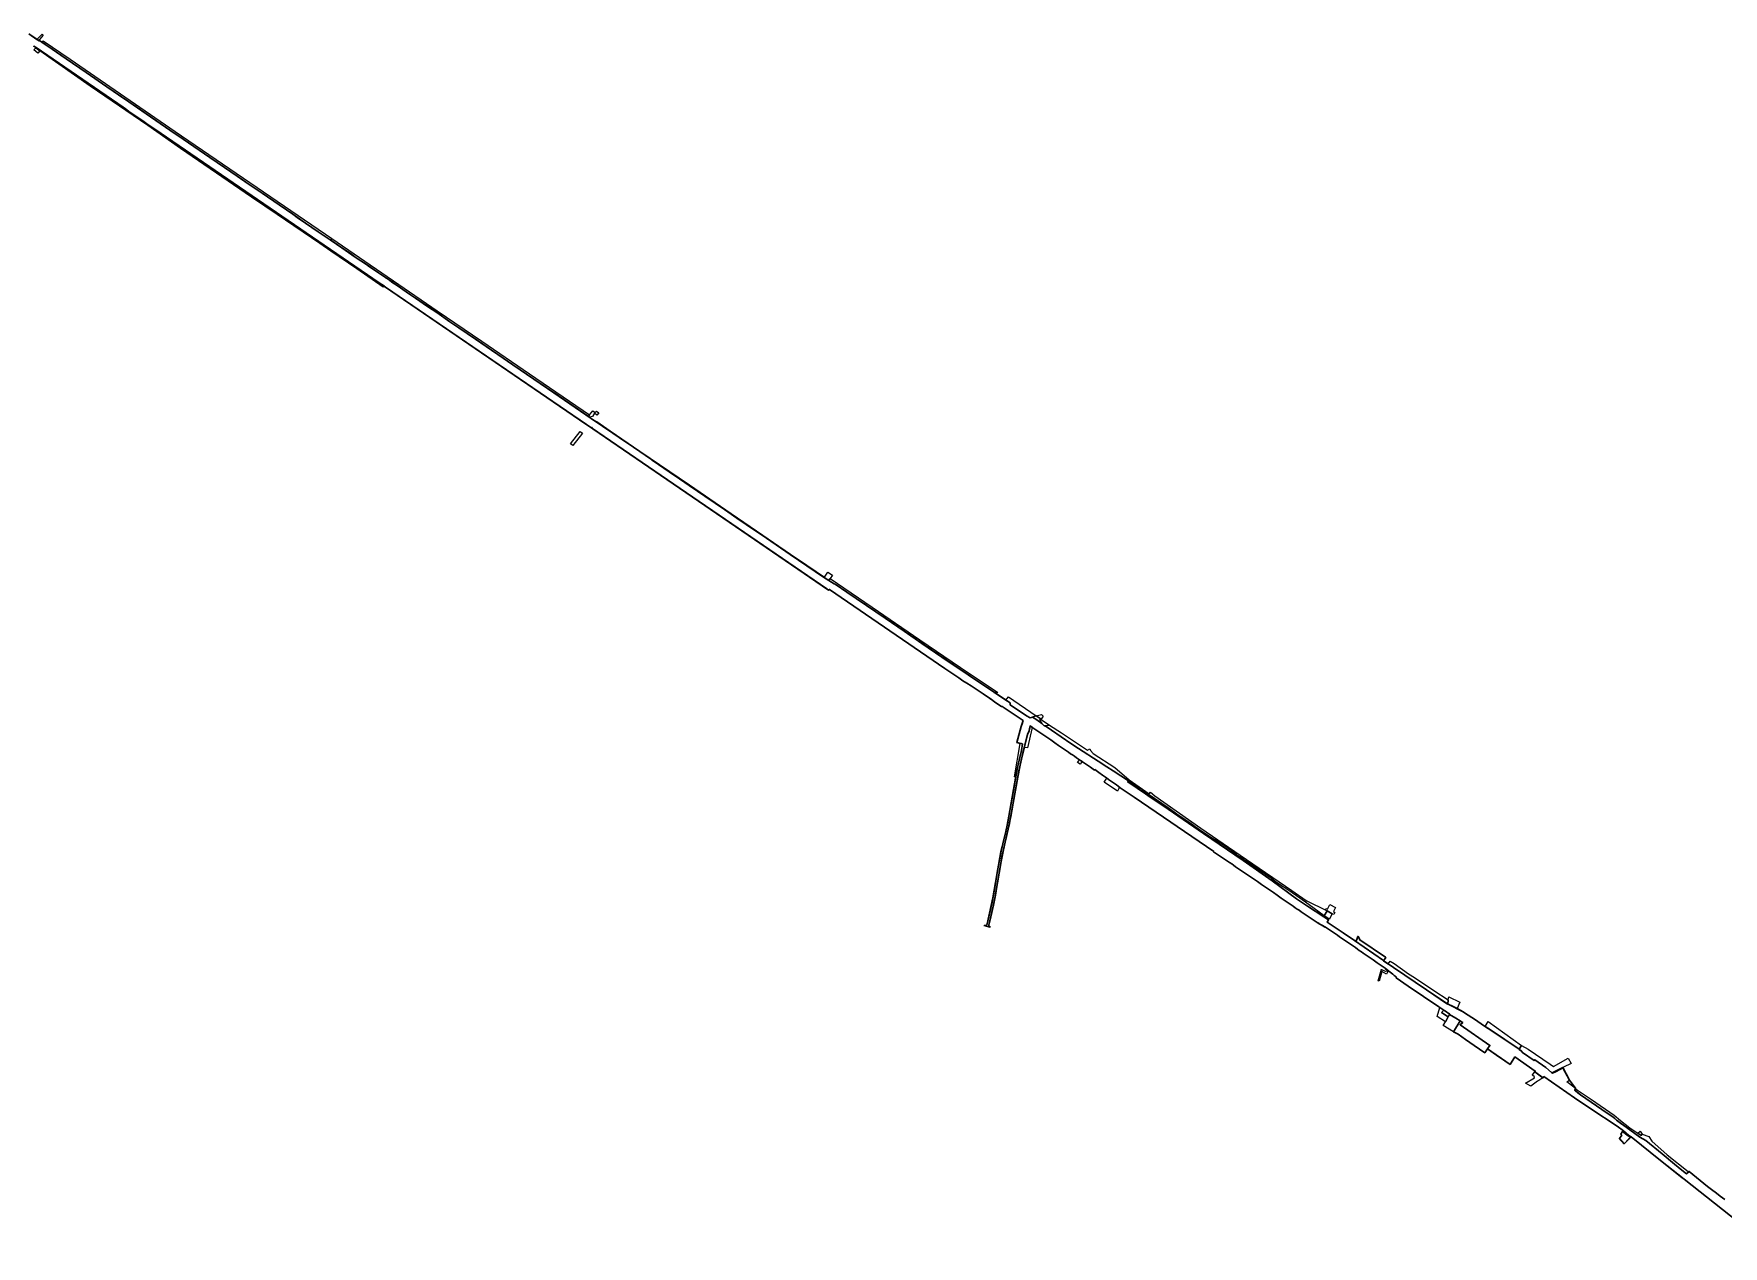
# Model space of a CAD drawing. Header units: inches. Extents: x 969231 to 1000466, y 1001756 to 1023450.
# Drawn here: x 976354 to 979859, y 1014833 to 1017349 of the extents above; entities that cross this region are included whole.
import ezdxf

# ---------------------------------------------------------------- set-up
doc = ezdxf.new("R2010")
doc.units = ezdxf.units.IN
doc.header["$MEASUREMENT"] = 0
doc.linetypes.add('DASHED', pattern=[0])
doc.layers.add('_LINEA_DE_OBRA_CIVIL', color=25, linetype='Continuous', lineweight=90)
doc.layers.add('blu-line', color=130, linetype='Continuous', lineweight=30)
doc.layers.add('UTILITIES_DELIVERED', color=11, linetype='Continuous')
doc.layers.add('UTILITIES_NO_DELIVERED', color=34, linetype='Continuous')

msp = doc.modelspace()

# ---------------------------------------------------------------- linework, layer by layer
at = {"layer": '_LINEA_DE_OBRA_CIVIL', "color": 1, "linetype": 'DASHED', "lineweight": 30}
for points in [[(979862.5, 1014930.2), (979853.1, 1014936.9), (979845.3, 1014943.2), (979835, 1014950.6), (979827.1, 1014956.7), (979796.6, 1014981.8), (979788.9, 1014988.2), (979783.1, 1014983.5), (979770.4, 1014993.5), (979753.9, 1015006.9), (979732.6, 1015024.8), (979698.7, 1015052.1), (979686.4, 1015059.1), (979665.3, 1015074.6), (979638.1, 1015094.5), (979634.6, 1015097.7), (979631, 1015101.1), (979607.8, 1015116.8), (979563, 1015147.5), (979551.2, 1015156.6), (979552.4, 1015160.7), (979552.7, 1015161.1), (979540.7, 1015177.5), (979526.3, 1015203.6), (979504.2, 1015192.6), (979502.9, 1015193.6), (979491.4, 1015203.6), (979468.4, 1015219.9), (979466.9, 1015218.4), (979442.9, 1015235.1), (979441.2, 1015237.5), (979435.7, 1015241.6), (979398.7, 1015266.8), (979371.7, 1015284.8), (979364.3, 1015289.9), (979343.3, 1015304), (979325, 1015316), (979319.9, 1015319.4), (979287.5, 1015336.3), (979287.4, 1015335.4), (979243.8, 1015364.9), (979175.3, 1015411.5), (979164.3, 1015419.2), (979164.1, 1015418.9), (979154.3, 1015425.5), (979154.6, 1015425.9), (979094.3, 1015467.4), (979071.1, 1015483.2), (979037.7, 1015505.8), (979040.3, 1015510.5), (979030.5, 1015516.4), (978996.8, 1015538.7), (978973.9, 1015554.1), (978923.3, 1015591.4), (978863.7, 1015633.6), (978781.3, 1015689.8), (978708, 1015739.9), (978665.7, 1015768.7), (978660.9, 1015772), (978624.2, 1015796.9), (978625.4, 1015798.8), (978625.5, 1015799), (978594, 1015819.6), (978580.7, 1015828), (978562.4, 1015839.6), (978521.6, 1015865.8), (978506.1, 1015876.6), (978465.8, 1015903.7), (978452.4, 1015913.1), (978450.7, 1015912.8), (978446, 1015917.6), (978435.1, 1015925.2), (978426.4, 1015931), (978421.3, 1015929.6), (978413.7, 1015933.8), (978380, 1015956.8), (978379.9, 1015960.5), (978293, 1016018.8), (978257.8, 1016042.4), (978238.3, 1016055.8), (978196.8, 1016084.2), (978159.9, 1016109.4), (978120.5, 1016136.4), (978101.5, 1016149.4), (978041.2, 1016190.6), (978017.2, 1016207.1), (978014.7, 1016207.6), (977992.8, 1016221.8), (977923.5, 1016268.8), (977874.5, 1016302.3), (977813.2, 1016344.3), (977787.2, 1016362), (977746.7, 1016389.8), (977714.1, 1016412), (977685, 1016431.9), (977661.7, 1016447.9), (977635.9, 1016465.5), (977598.5, 1016491.2), (977555.5, 1016520.6), (977511, 1016551.1), (977433.5, 1016604.1), (977348.4, 1016662.2), (977317.1, 1016683.7), (977304.2, 1016692.5), (977270.9, 1016715.3), (977236.3, 1016739), (977217.6, 1016751.8), (977190.2, 1016770.5), (977146.3, 1016800.5), (977133.6, 1016809.2), (977107.9, 1016826.9), (977092.2, 1016837.6), (977085.8, 1016842), (977084.1, 1016843.2), (977069.4, 1016853.2), (977044.5, 1016870.2), (977021.4, 1016886), (976993.3, 1016905.3), (976969.5, 1016921.6), (976944.6, 1016938.5), (976918.4, 1016956.5), (976891.5, 1016974.9), (976863.2, 1016994.5), (976827.9, 1017018.4), (976799.1, 1017038.1), (976776.1, 1017053.9), (976749.8, 1017071.9), (976719.7, 1017092.4), (976697.4, 1017107.7), (976664.3, 1017130.4), (976636.6, 1017149.3), (976596.2, 1017177.1), (976551.5, 1017208.1), (976506.2, 1017239.2), (976462.8, 1017269), (976421.6, 1017297.3), (976392.3, 1017317.4), (976366, 1017335.1), (976365.4, 1017334.5), (976344, 1017349.3)], [(976354.1, 1017322.9), (976354.7, 1017323.7), (976359.1, 1017320.7), (976539.5, 1017196.8), (976543.6, 1017194), (976547.7, 1017191.2), (976551.8, 1017188.3), (976555.9, 1017185.5), (976580.6, 1017168.4), (976588.8, 1017162.6), (976592.9, 1017159.8), (976597, 1017156.9), (976601.2, 1017154.1), (976605.3, 1017151.3), (977071.2, 1016832.5), (977500.9, 1016538.5), (978002.9, 1016194.9), (978004.9, 1016196), (978244.6, 1016032), (978248.8, 1016029.2), (978257, 1016023.5), (978265.3, 1016017.9), (978273.7, 1016012.3), (978282, 1016006.7), (978290.4, 1016001.2), (978298.8, 1015995.7), (978307.1, 1015990.3), (978315.4, 1015984.8), (978323.7, 1015979.2), (978332, 1015973.7), (978340.3, 1015968.1), (978348.5, 1015962.4), (978362, 1015953.2), (978364, 1015953.1), (978365.6, 1015952), (978406.9, 1015923.8), (978402.9, 1015911.6), (978393.7, 1015878.4), (978405.5, 1015875.3), (978403.6, 1015862), (978399.4, 1015844.8), (978396.6, 1015832.6), (978394.2, 1015820.2), (978377.2, 1015725.3), (978373.6, 1015706.5), (978369.4, 1015687.7), (978362.9, 1015659.8), (978359, 1015642), (978355.7, 1015624), (978347.1, 1015572.1), (978344.2, 1015556), (978340.9, 1015539.9), (978332.5, 1015502.1), (978332.3, 1015501.4), (978331.9, 1015500.7), (978331.4, 1015500), (978330.9, 1015499.5), (978330.2, 1015499.1), (978329.5, 1015498.7), (978328.7, 1015498.5), (978327.9, 1015498.5), (978327.1, 1015498.5), (978326.4, 1015498.7), (978326.3, 1015498.4), (978338.3, 1015495.3), (978338.4, 1015495.6), (978337.9, 1015495.8), (978337.4, 1015496.1), (978337, 1015496.4), (978336.6, 1015496.8), (978336.4, 1015497.3), (978336.2, 1015497.8), (978336, 1015498.3), (978336, 1015498.9), (978336.1, 1015499.4), (978344.9, 1015539), (978348.2, 1015555.2), (978351.2, 1015571.5), (978359.8, 1015623.4), (978363, 1015641.2), (978366.9, 1015658.9), (978373.4, 1015686.8), (978377.6, 1015705.6), (978381.2, 1015724.6), (978398.2, 1015819.5), (978400.6, 1015831.7), (978403.4, 1015843.9), (978415.9, 1015895), (978419.1, 1015902.4), (978420.3, 1015907.2), (978421.5, 1015912.8), (978427.1, 1015909), (978431.3, 1015906.3), (978435.4, 1015903.5), (978439.5, 1015900.6), (978443.6, 1015897.7), (978447.8, 1015895), (978456.1, 1015889.4), (978464.2, 1015883.6), (978472.5, 1015878), (978480.6, 1015872.2), (978488.9, 1015866.6), (978497.1, 1015860.9), (978501.3, 1015858.1), (978505.4, 1015855.2), (978509.6, 1015852.5), (978513.7, 1015849.7), (978517.8, 1015846.8), (978521.9, 1015844), (978526.1, 1015841.1), (978530.2, 1015838.3), (978534.4, 1015835.5), (978538.5, 1015832.7), (978542.6, 1015829.8), (978546.7, 1015827), (978555, 1015821.3), (978555.5, 1015822.1), (978563.7, 1015816.3), (978571.8, 1015810.6), (978580, 1015804.8), (978584.1, 1015801.9), (978588.1, 1015799), (978592.2, 1015796.1), (978596.3, 1015793.2), (978600.4, 1015790.3), (978604.4, 1015787.5), (978608.5, 1015784.6), (978612.6, 1015781.7), (978616.7, 1015778.9), (978620.8, 1015776), (978629.1, 1015770.4), (978637.3, 1015764.7), (978802.4, 1015651.9), (978802, 1015651.3), (978806.2, 1015648.6), (978810.4, 1015645.8), (978814.5, 1015643), (978818.7, 1015640.3), (978822.9, 1015637.6), (978827, 1015634.7), (978831.2, 1015631.9), (978835.3, 1015629.1), (978839.6, 1015626.5), (978843.7, 1015623.6), (978847.7, 1015620.6), (978851.9, 1015617.9), (978856, 1015615), (978860.2, 1015612.3), (978868.5, 1015606.7), (978876.7, 1015601), (978884.8, 1015595.2), (978893.1, 1015589.6), (978901.4, 1015584), (978909.7, 1015578.4), (978917.8, 1015572.6), (978926.1, 1015566.9), (978934.3, 1015561.3), (978942.5, 1015555.5), (978950.7, 1015549.8), (978954.7, 1015546.8), (978958.9, 1015544.1), (978963, 1015541.3), (978967.1, 1015538.4), (978971.2, 1015535.6), (978975.3, 1015532.7), (978979.5, 1015530.1), (978983.7, 1015527.3), (978987.8, 1015524.4), (978991.9, 1015521.6), (978996, 1015518.7), (979000.1, 1015515.9), (979004.3, 1015513.2), (979008.5, 1015510.4), (979016.8, 1015504.9), (979021.2, 1015502.4), (979025.5, 1015499.9), (979034.3, 1015494.9), (979042.6, 1015489.4), (979050.9, 1015483.8), (979059.2, 1015478.2), (979063.3, 1015475.4), (979067.4, 1015472.5), (979071.5, 1015469.7), (979075.7, 1015466.9), (979079.8, 1015464.1), (979083.9, 1015461.2), (979088, 1015458.3), (979092.1, 1015455.5), (979096.2, 1015452.6), (979100.3, 1015449.8), (979104.4, 1015447), (979108.6, 1015444.1), (979112.7, 1015441.3), (979116.8, 1015438.4), (979120.8, 1015435.5), (979125, 1015432.7), (979133.2, 1015427), (979141.4, 1015421.3), (979149.6, 1015415.5), (979157.7, 1015409.8), (979165.6, 1015403.6), (979173.6, 1015397.6), (979175.4, 1015396.3), (979176.6, 1015394.5), (979181, 1015392), (979181.1, 1015389.7), (979205.9, 1015372.9), (979269.4, 1015329.7), (979281.8, 1015321.5), (979285.4, 1015319.1), (979288.8, 1015316.9), (979291.6, 1015315.1), (979291.8, 1015314.1), (979304.5, 1015306.4), (979313.7, 1015300.7), (979316.4, 1015299), (979317.8, 1015298.1), (979318.9, 1015297.2), (979313.6, 1015292.5), (979375.2, 1015249.8), (979370.2, 1015242.5), (979417.2, 1015210.2), (979427.3, 1015226), (979469.5, 1015196.4), (979468.5, 1015194.9), (979485.5, 1015182.2), (979487.5, 1015185.1), (979519, 1015163.3), (979551.1, 1015141.1), (979584.9, 1015117.8), (979639.6, 1015081.9), (979652.6, 1015072.5), (979663.9, 1015063.1), (979668.7, 1015060), (979729.5, 1015011.1), (979778.1, 1014972.4), (979954, 1014833)]]:
    msp.add_lwpolyline(points, dxfattribs=at)
msp.add_lwpolyline([(979650.4, 1015070.8), (979646.8, 1015065.4), (979649, 1015063.2), (979644, 1015056.8), (979653.8, 1015045.6), (979667, 1015058.6)], close=True, dxfattribs=at)
at = {"layer": 'blu-line'}
for points in [[(976344, 1017349.3), (976360.9, 1017337.6), (976365.4, 1017334.5), (976366, 1017335.1), (976370.7, 1017331.9), (976370.8, 1017331.8), (976392.3, 1017317.4), (976419.1, 1017299), (976421.6, 1017297.3), (976462.8, 1017269), (976506.2, 1017239.2), (976543.5, 1017213.6), (976543.5, 1017213.6), (976551.5, 1017208.1), (976557.7, 1017203.8), (976596.2, 1017177.1), (976636.6, 1017149.3), (976645.5, 1017143.3), (976664.3, 1017130.4), (976697.4, 1017107.7), (976719.7, 1017092.4), (976749.8, 1017071.9), (976776.1, 1017053.9), (976782.4, 1017049.5), (976799.1, 1017038.1), (976827.9, 1017018.4), (976863.2, 1016994.5), (976891.5, 1016974.9), (976901.1, 1016968.3), (976918.4, 1016956.5), (976944.6, 1016938.5), (976969.5, 1016921.6), (976970.4, 1016920.9), (976993.3, 1016905.3), (977013.2, 1016891.6), (977021.4, 1016886), (977044.5, 1016870.2), (977050.9, 1016865.8), (977069.4, 1016853.2), (977084.1, 1016843.2), (977084.9, 1016842.6), (977085.8, 1016842), (977092.2, 1016837.6), (977097.2, 1016834.1), (977097.3, 1016834.1), (977107.9, 1016826.9), (977119.7, 1016818.7), (977133.6, 1016809.2), (977146.3, 1016800.5), (977171.4, 1016783.4), (977190.2, 1016770.5), (977217.6, 1016751.8), (977232.2, 1016741.8), (977236.3, 1016739), (977270.9, 1016715.3), (977304.2, 1016692.5), (977317.1, 1016683.7), (977336.9, 1016670.1), (977348.4, 1016662.2), (977391.5, 1016632.8), (977433.5, 1016604.1), (977442.9, 1016597.6), (977505.3, 1016555), (977507.6, 1016553.4), (977511, 1016551.1), (977517, 1016546.9), (977521.7, 1016543.7), (977521.8, 1016543.7), (977555.5, 1016520.6), (977580.2, 1016503.6), (977598.5, 1016491.2), (977635.9, 1016465.5), (977637.5, 1016464.5), (977661.7, 1016447.9), (977683.7, 1016432.8), (977685, 1016431.9), (977714.1, 1016412), (977746.7, 1016389.8), (977787.2, 1016362), (977813.2, 1016344.3), (977832.6, 1016330.9), (977874.5, 1016302.3), (977923.5, 1016268.8), (977940, 1016257.6), (977941.4, 1016256.6), (977992.8, 1016221.8), (978003.9, 1016214.6), (978014.7, 1016207.6), (978017.2, 1016207.1), (978017.2, 1016207.1), (978041.2, 1016190.6), (978041.2, 1016190.6), (978101.5, 1016149.4), (978120.5, 1016136.4), (978128.7, 1016130.8), (978159.9, 1016109.4), (978186.3, 1016091.4), (978196.8, 1016084.2), (978238.3, 1016055.8), (978257.8, 1016042.4), (978262.2, 1016039.5), (978262.2, 1016039.5), (978293, 1016018.8), (978345.2, 1015983.7), (978347.1, 1015982.5), (978349.9, 1015980.6), (978371.2, 1015966.3), (978379.9, 1015960.5), (978380, 1015956.8), (978406.8, 1015938.4), (978413.7, 1015933.8), (978421.3, 1015929.6), (978426.4, 1015931), (978435.1, 1015925.2), (978445.8, 1015917.7), (978446, 1015917.6), (978450.7, 1015912.8), (978452.4, 1015913.1), (978465.8, 1015903.7), (978506.1, 1015876.6), (978521.6, 1015865.8), (978562.4, 1015839.6), (978580.7, 1015828), (978594, 1015819.6), (978625.5, 1015799), (978623.6, 1015797.3), (978660.9, 1015772), (978665.7, 1015768.7), (978708, 1015739.9), (978781.3, 1015689.8), (978863.7, 1015633.6), (978923.3, 1015591.4), (978973.9, 1015554.1), (978996.8, 1015538.7), (979030.5, 1015516.4), (979040.3, 1015510.5), (979037.7, 1015505.8), (979071.1, 1015483.2), (979094.3, 1015467.4), (979097.5, 1015465.2), (979099.9, 1015471.9), (979101.3, 1015475.9), (979102.9, 1015475.4), (979105.2, 1015468.9), (979105.2, 1015468.8), (979158.8, 1015432.6), (979159.4, 1015432.2), (979159.3, 1015432), (979154.7, 1015425.4), (979154.4, 1015425.6), (979154.3, 1015425.5), (979163.5, 1015419.2), (979164.1, 1015418.9), (979164.3, 1015419.2), (979175.3, 1015411.5), (979243.8, 1015364.9), (979287.4, 1015335.4), (979287.5, 1015336.3), (979287.6, 1015336.3), (979291.7, 1015334.1), (979294.9, 1015332.4), (979307.3, 1015326), (979319.9, 1015319.4), (979325, 1015316), (979343.3, 1015304), (979364.3, 1015289.9), (979371.7, 1015284.8), (979376.3, 1015281.8), (979435.7, 1015241.6), (979435.8, 1015241.5), (979435.8, 1015241.5), (979441.2, 1015237.5), (979442.9, 1015235.1), (979466.9, 1015218.4), (979468.4, 1015219.9), (979491.4, 1015203.6), (979502.9, 1015193.6), (979504.2, 1015192.6), (979505.3, 1015191.8), (979512.8, 1015195.8), (979512.8, 1015195.8), (979526.6, 1015203.1), (979540.6, 1015177.6), (979552.6, 1015161.3), (979552.4, 1015160.7), (979551.2, 1015156.6), (979552.7, 1015155.5), (979561.4, 1015148.7), (979563, 1015147.5), (979607.8, 1015116.8), (979631, 1015101.1), (979634.6, 1015097.7), (979638.1, 1015094.5), (979646.6, 1015088.3), (979655.1, 1015082), (979665.3, 1015074.6), (979675.8, 1015066.9), (979686.4, 1015059.1), (979698.7, 1015052.1), (979732.6, 1015024.8), (979753.9, 1015006.9), (979770.4, 1014993.5), (979783.1, 1014983.5), (979788.9, 1014988.1), (979788.9, 1014988.2), (979796.6, 1014981.8), (979827.1, 1014956.7), (979835, 1014950.6), (979845.3, 1014943.2), (979853.1, 1014936.9), (979862.5, 1014930.2)], [(979954, 1014833), (979778.1, 1014972.4), (979773.7, 1014975.9), (979729.5, 1015011.1), (979668.7, 1015060), (979663.9, 1015063.1), (979652.6, 1015072.5), (979639.6, 1015081.9), (979584.9, 1015117.8), (979551.1, 1015141.1), (979519, 1015163.3), (979487.5, 1015185.1), (979485.6, 1015182.3), (979485.5, 1015182.2), (979485.4, 1015182.3), (979468.5, 1015194.9), (979469.5, 1015196.4), (979427.3, 1015226), (979417.2, 1015210.2), (979395, 1015225.4), (979394.2, 1015226), (979370.2, 1015242.5), (979364.7, 1015234.5), (979343, 1015249.6), (979324.7, 1015262.3), (979309.3, 1015272.8), (979309.2, 1015272.8), (979300, 1015278.2), (979313.7, 1015300.7), (979304.5, 1015306.4), (979291.8, 1015314.1), (979291.6, 1015315.1), (979288.8, 1015316.9), (979285.4, 1015319.1), (979281.8, 1015321.5), (979279.8, 1015322.9), (979269.4, 1015329.7), (979205.9, 1015372.9), (979181.1, 1015389.7), (979181, 1015392), (979176.6, 1015394.5), (979175.4, 1015396.3), (979173.6, 1015397.6), (979165.6, 1015403.6), (979164.1, 1015404.8), (979158.9, 1015408.9), (979157.7, 1015409.8), (979149.6, 1015415.5), (979141.4, 1015421.3), (979133.2, 1015427), (979125, 1015432.7), (979120.8, 1015435.5), (979116.8, 1015438.4), (979112.7, 1015441.3), (979108.6, 1015444.1), (979104.4, 1015447), (979100.3, 1015449.8), (979096.2, 1015452.6), (979092.1, 1015455.5), (979088, 1015458.3), (979083.9, 1015461.2), (979079.8, 1015464.1), (979075.7, 1015466.9), (979071.5, 1015469.7), (979067.4, 1015472.5), (979063.3, 1015475.4), (979059.2, 1015478.2), (979050.9, 1015483.8), (979042.6, 1015489.4), (979034.3, 1015494.9), (979033.8, 1015495.2), (979032.3, 1015496), (979025.5, 1015499.9), (979021.2, 1015502.4), (979020.8, 1015502.6), (979016.8, 1015504.9), (979008.5, 1015510.4), (979004.3, 1015513.2), (979000.1, 1015515.9), (978996, 1015518.7), (978991.9, 1015521.6), (978987.8, 1015524.4), (978983.7, 1015527.3), (978979.5, 1015530.1), (978975.3, 1015532.7), (978971.2, 1015535.6), (978967.1, 1015538.4), (978963, 1015541.3), (978958.9, 1015544.1), (978954.7, 1015546.8), (978950.7, 1015549.8), (978942.5, 1015555.5), (978934.3, 1015561.3), (978926.1, 1015566.9), (978917.8, 1015572.6), (978909.7, 1015578.4), (978901.4, 1015584), (978893.1, 1015589.6), (978884.8, 1015595.2), (978876.7, 1015601), (978868.5, 1015606.7), (978860.2, 1015612.3), (978856, 1015615), (978851.9, 1015617.9), (978847.7, 1015620.6), (978843.7, 1015623.6), (978839.6, 1015626.5), (978835.3, 1015629.1), (978831.2, 1015631.9), (978827, 1015634.7), (978822.9, 1015637.6), (978818.7, 1015640.3), (978814.5, 1015643), (978810.4, 1015645.8), (978806.2, 1015648.6), (978802, 1015651.3), (978802.4, 1015651.9), (978637.3, 1015764.7), (978629.1, 1015770.4), (978620.8, 1015776), (978616.7, 1015778.9), (978612.6, 1015781.7), (978608.5, 1015784.6), (978606.5, 1015786), (978604.4, 1015787.5), (978600.4, 1015790.3), (978596.3, 1015793.2), (978592.2, 1015796.1), (978588.1, 1015799), (978584.1, 1015801.9), (978580.5, 1015804.4), (978580, 1015804.8), (978571.8, 1015810.6), (978563.7, 1015816.3), (978555.5, 1015822.1), (978555, 1015821.3), (978546.7, 1015827), (978542.6, 1015829.8), (978538.5, 1015832.7), (978534.4, 1015835.5), (978530.2, 1015838.3), (978529.1, 1015839), (978526.1, 1015841.1), (978524, 1015842.5), (978524, 1015842.5), (978521.9, 1015844), (978517.8, 1015846.8), (978513.7, 1015849.7), (978509.6, 1015852.5), (978505.4, 1015855.2), (978501.3, 1015858.1), (978497.1, 1015860.9), (978488.9, 1015866.6), (978480.6, 1015872.2), (978472.5, 1015878), (978464.2, 1015883.6), (978456.1, 1015889.4), (978447.8, 1015895), (978443.6, 1015897.7), (978439.5, 1015900.6), (978435.4, 1015903.5), (978431.3, 1015906.3), (978427.1, 1015909), (978425.9, 1015909.9), (978421.5, 1015912.8), (978419.9, 1015905.5), (978419.1, 1015902.4), (978415.9, 1015895), (978409.3, 1015868.3), (978408.6, 1015865.5), (978402.6, 1015840.7), (978399.8, 1015827.7), (978395.8, 1015806.3), (978386.2, 1015752.2), (978380.3, 1015719.2), (978378.5, 1015710.3), (978376.1, 1015698.6), (978372.6, 1015683.3), (978369.8, 1015671.3), (978365.4, 1015652.5), (978363.2, 1015641.9), (978360, 1015624.8), (978356.5, 1015603.7), (978352.5, 1015579.8), (978349.4, 1015561.4), (978345.3, 1015541), (978340, 1015516.9), (978336.1, 1015499.4), (978336, 1015498.9), (978336, 1015498.3), (978336.2, 1015497.8), (978336.4, 1015497.3), (978336.6, 1015496.8), (978337, 1015496.4), (978337.4, 1015496.1), (978337.9, 1015495.8), (978338.4, 1015495.6), (978338.3, 1015495.3), (978326.3, 1015498.4), (978326.4, 1015498.7), (978327.1, 1015498.5), (978327.9, 1015498.5), (978328.7, 1015498.5), (978329.5, 1015498.7), (978330.2, 1015499.1), (978330.9, 1015499.5), (978331.4, 1015500), (978331.9, 1015500.7), (978332.3, 1015501.4), (978332.5, 1015502.1), (978337.1, 1015522.8), (978342.4, 1015547), (978345.4, 1015562.3), (978347.3, 1015573.3), (978353.2, 1015608.8), (978355.7, 1015624), (978358.5, 1015639.7), (978361, 1015651.6), (978363.4, 1015661.9), (978366.3, 1015674.5), (978370.8, 1015693.7), (978374.9, 1015712.9), (978379.3, 1015737.3), (978383.9, 1015762.6), (978388.9, 1015790.7), (978391.8, 1015807), (978391.8, 1015807), (978395.4, 1015826.6), (978400.8, 1015850.8), (978403.6, 1015862), (978405.5, 1015875.3), (978405.1, 1015875.4), (978402.6, 1015876.1), (978401.7, 1015876.3), (978393.7, 1015878.4), (978402.9, 1015911.6), (978404.7, 1015917.2), (978406.9, 1015923.8), (978365.6, 1015952), (978364, 1015953.1), (978362, 1015953.2), (978348.5, 1015962.4), (978340.3, 1015968.1), (978339.9, 1015968.3), (978332, 1015973.7), (978330.7, 1015974.6), (978323.7, 1015979.2), (978315.4, 1015984.8), (978307.1, 1015990.3), (978298.8, 1015995.7), (978290.4, 1016001.2), (978282, 1016006.7), (978273.7, 1016012.3), (978265.3, 1016017.9), (978257, 1016023.5), (978248.8, 1016029.2), (978244.6, 1016032), (978004.9, 1016196), (978002.9, 1016194.9), (977999.8, 1016197.1), (977511.5, 1016531.2), (977512.4, 1016532.3), (977511.5, 1016531.2), (977508.3, 1016533.4), (977500.9, 1016538.5), (977499.8, 1016539.2), (977082, 1016825.1), (977082, 1016825.1), (977081.9, 1016825.2), (977071.2, 1016832.5), (976605.3, 1017151.3), (976601.2, 1017154.1), (976597, 1017156.9), (976592.9, 1017159.8), (976588.8, 1017162.6), (976580.6, 1017168.4), (976555.9, 1017185.5), (976551.8, 1017188.3), (976547.7, 1017191.2), (976543.6, 1017194), (976539.5, 1017196.8), (976367.8, 1017314.7), (976363.3, 1017317.8), (976359.1, 1017320.7), (976358.9, 1017320.8), (976354.7, 1017323.7), (976354.1, 1017322.9)]]:
    msp.add_lwpolyline(points, dxfattribs=at)
msp.add_lwpolyline([(979663.2, 1015054.9), (979653.8, 1015045.6), (979647.3, 1015053.1), (979644, 1015056.8), (979649, 1015063.2), (979646.8, 1015065.4), (979648.2, 1015067.5), (979648.6, 1015068), (979649.2, 1015069), (979649.6, 1015069.6), (979650, 1015070.2), (979650.4, 1015070.8), (979653.3, 1015068.7), (979659.1, 1015064.4), (979666, 1015059.3), (979667, 1015058.6), (979665.9, 1015057.5), (979664, 1015055.7)], close=True, dxfattribs=at)
at = {"layer": 'UTILITIES_DELIVERED', "color": 3}
for points in [[(976360.9, 1017337.6), (976371.6, 1017348.7), (976374, 1017346.5), (976366.3, 1017337.7), (976364.2, 1017335.3)], [(976367, 1017313.8), (976362.9, 1017309.3), (976354.6, 1017315.8), (976358.4, 1017319.9)], [(977081.9, 1016825.2), (977079.5, 1016823.6), (977024.7, 1016861.5), (976970.5, 1016898.2), (976947.5, 1016913.9), (976859.4, 1016973.9), (976806.1, 1017010.1), (976658.7, 1017111.4), (976591.2, 1017158.7), (976471.1, 1017240.9), (976367, 1017313.8), (976358.4, 1017319.9), (976358.1, 1017320), (976358.9, 1017320.8), (976359.1, 1017320.7), (976363.3, 1017317.8), (976367.8, 1017314.7), (976539.5, 1017196.8), (976543.6, 1017194), (976547.7, 1017191.2), (976551.8, 1017188.3), (976555.9, 1017185.5), (976580.6, 1017168.4), (976588.8, 1017162.6), (976592.9, 1017159.8), (976597, 1017156.9), (976601.2, 1017154.1), (976605.3, 1017151.3), (977071.2, 1016832.5)], [(976972.8, 1016924.1), (976970.4, 1016920.9), (976969.5, 1016921.6), (976944.6, 1016938.5), (976918.4, 1016956.5), (976901.1, 1016968.3), (976891.5, 1016974.9), (976863.2, 1016994.5), (976827.9, 1017018.4), (976799.1, 1017038.1), (976782.4, 1017049.5), (976776.1, 1017053.9), (976749.8, 1017071.9), (976719.7, 1017092.4), (976697.4, 1017107.7), (976664.3, 1017130.4), (976645.5, 1017143.3), (976557.7, 1017203.8), (976551.5, 1017208.1), (976543.5, 1017213.6), (976543.5, 1017213.6), (976506.2, 1017239.2), (976462.8, 1017269), (976421.6, 1017297.3), (976419.1, 1017299), (976392.3, 1017317.4), (976370.8, 1017331.8), (976373.5, 1017334.8), (976429.7, 1017296.4), (976647.6, 1017146.6)], [(977100.7, 1016836.6), (977097.2, 1016834.1), (977092.2, 1016837.6), (977085.8, 1016842), (977084.9, 1016842.6), (977084.1, 1016843.2), (977069.4, 1016853.2), (977050.9, 1016865.8), (977044.5, 1016870.2), (977021.4, 1016886), (977013.2, 1016891.6), (976993.3, 1016905.3), (976970.4, 1016920.9), (976972.8, 1016924.1), (977087.7, 1016845.5)], [(977097.2, 1016834.1), (977100.7, 1016836.6), (977191.3, 1016774.6), (977284.2, 1016711.1), (977382.7, 1016643.7), (977507.6, 1016558.2), (977505.3, 1016555), (977442.9, 1016597.6), (977391.5, 1016632.8), (977348.4, 1016662.2), (977336.9, 1016670.1), (977317.1, 1016683.7), (977304.2, 1016692.5), (977276.7, 1016711.4), (977236.3, 1016739), (977232.2, 1016741.8), (977217.6, 1016751.8), (977190.2, 1016770.5), (977171.4, 1016783.4), (977146.3, 1016800.5), (977133.6, 1016809.2), (977119.7, 1016818.7), (977107.9, 1016826.9), (977097.3, 1016834.1)], [(977522.6, 1016557.7), (977517.7, 1016561.6), (977513.2, 1016555), (977507.6, 1016553.4), (977505.3, 1016555), (977507.6, 1016558.2), (977513.9, 1016566.8), (977519.1, 1016563.3), (977521.6, 1016566), (977526.4, 1016562.5)], [(977940.7, 1016258.5), (977940, 1016257.6), (977832.6, 1016330.9), (977813.2, 1016344.3), (977787.2, 1016362), (977746.7, 1016389.8), (977714.1, 1016412), (977685, 1016431.9), (977683.7, 1016432.8), (977661.7, 1016447.9), (977637.5, 1016464.5), (977635.9, 1016465.5), (977598.5, 1016491.2), (977580.2, 1016503.6), (977521.8, 1016543.7), (977522.2, 1016544.6), (977550.2, 1016525.4), (977611.8, 1016483.3), (977714.5, 1016413), (977801.1, 1016353.7), (977867.2, 1016308.5), (977935.6, 1016261.9)], [(977487.6, 1016524.2), (977492.9, 1016520.5), (977472.8, 1016494.5), (977467.7, 1016498.3)], [(977940, 1016257.6), (977940.7, 1016258.5), (977994.9, 1016221.5), (977994.4, 1016220.8), (977941.4, 1016256.6)], [(978006.7, 1016218.8), (978006.2, 1016218), (978003.9, 1016214.6), (977994.4, 1016220.8), (977994.9, 1016221.5), (978002, 1016231.9), (978011.3, 1016225.9)], [(978354.3, 1015982.5), (978347.8, 1015982.1), (978334.2, 1015991.1), (978262.2, 1016039.5), (978262.2, 1016039.5), (978186.3, 1016091.4), (978159.9, 1016109.4), (978128.7, 1016130.8), (978120.5, 1016136.4), (978101.5, 1016149.4), (978041.2, 1016190.6), (978041.2, 1016190.6), (978017.2, 1016207.1), (978017.2, 1016207.1), (978014.7, 1016207.6), (978003.9, 1016214.6), (978006.2, 1016218), (978006.7, 1016218.8), (978094, 1016159.3), (978192.6, 1016091.8), (978277.1, 1016034.4), (978335, 1015995.4)], [(978434.3, 1015933.4), (978421.3, 1015929.6), (978413.7, 1015933.8), (978406.8, 1015938.4), (978380, 1015956.8), (978379.9, 1015960.5), (978371.2, 1015966.3), (978376.7, 1015973.3)], [(978444, 1015926.7), (978442, 1015928.1), (978434.3, 1015933.4), (978445.2, 1015936.6), (978448.8, 1015933)], [(978425.9, 1015909.8), (978415.8, 1015867.3), (978409.3, 1015868.3), (978415.9, 1015895), (978419.1, 1015902.4), (978419.9, 1015905.5), (978421.5, 1015912.8), (978425.9, 1015909.9)], [(978445.7, 1015917.8), (978445.8, 1015917.7), (978435.1, 1015925.2), (978426.4, 1015931), (978434.3, 1015933.4), (978442, 1015928.1), (978444, 1015926.7), (978444.5, 1015926.4), (978441.5, 1015925.8), (978443.1, 1015921.7)], [(978461.5, 1015914.6), (978452.3, 1015913.2), (978450.7, 1015912.8), (978445.7, 1015917.8), (978443.1, 1015921.7), (978441.5, 1015925.8), (978444.5, 1015926.4)], [(978391.8, 1015807), (978391.8, 1015807), (978389.2, 1015807.4), (978400.8, 1015876.5), (978401.7, 1015876.3), (978402.6, 1015876.1), (978405.1, 1015875.4), (978405.5, 1015875.3), (978403.6, 1015862), (978400.8, 1015850.8), (978395.4, 1015826.6)], [(978607.2, 1015785.6), (978602.8, 1015777.7), (978574.8, 1015796.3), (978580.5, 1015804.4), (978584.1, 1015801.9), (978588.1, 1015799), (978592.2, 1015796.1), (978596.3, 1015793.2), (978600.4, 1015790.3), (978604.4, 1015787.5), (978606.5, 1015786)], [(979037.8, 1015528.8), (979031.8, 1015518.7), (979031.7, 1015518.8), (979010.9, 1015534.1), (978993, 1015546.8), (978994.4, 1015550.3)], [(979042.3, 1015511.5), (979042.3, 1015511.5), (979041.6, 1015511.9), (979041.2, 1015512.1), (979033.4, 1015517.6), (979031.8, 1015518.7), (979031.7, 1015518.8), (979037.8, 1015528.8), (979047.9, 1015522.9), (979047.9, 1015522.8), (979043.4, 1015513.7), (979042.3, 1015511.5)], [(979055.3, 1015535.9), (979050.5, 1015527.4), (979053.7, 1015525.9), (979051.4, 1015521.1), (979048, 1015522.7), (979047.9, 1015522.8), (979037.8, 1015528.8), (979033.3, 1015531.2), (979034.7, 1015534), (979038.4, 1015532.5), (979043.5, 1015542)], [(979288.5, 1015340.7), (979287.6, 1015336.3), (979287.5, 1015336.3), (979243.8, 1015364.9), (979175.3, 1015411.5), (979164.3, 1015419.2), (979168.3, 1015424.9), (979176.9, 1015419.5), (979206.1, 1015398.4), (979219.1, 1015390.5), (979259.3, 1015363.5), (979288.9, 1015344.3)], [(979164.1, 1015404.8), (979161, 1015397.6), (979151.2, 1015403), (979145.5, 1015383), (979143.3, 1015383.6), (979150.2, 1015407.8), (979150.6, 1015407.5), (979158.1, 1015404), (979158.5, 1015403.8)], [(979313.1, 1015339.6), (979307.3, 1015326), (979294.9, 1015332.4), (979291.7, 1015334.1), (979287.6, 1015336.3), (979288.5, 1015340.7), (979288.9, 1015344.3), (979289.8, 1015350.8)], [(979279.8, 1015322.9), (979274.9, 1015318.3), (979288.9, 1015309.2), (979282.9, 1015298.8), (979266, 1015309.7), (979271.5, 1015328.3)], [(979291.8, 1015314.1), (979288.9, 1015309.2), (979274.9, 1015318.3), (979279.8, 1015322.9), (979281.8, 1015321.5), (979285.4, 1015319.1), (979288.8, 1015316.9), (979291.6, 1015315.1)], [(979313.7, 1015300.7), (979300, 1015278.2), (979278.4, 1015291.1), (979282.9, 1015298.8), (979288.9, 1015309.2), (979291.8, 1015314.1), (979304.5, 1015306.4)], [(979435.7, 1015241.6), (979376.3, 1015281.8), (979365.3, 1015289.2), (979371.5, 1015299.4), (979441, 1015249.4)], [(979454.5, 1015241.7), (979500.7, 1015210.5), (979507, 1015206.2), (979538, 1015223.5), (979543.6, 1015212.4), (979511.9, 1015196.7), (979504.2, 1015192.6), (979502.9, 1015193.6), (979491.4, 1015203.6), (979468.4, 1015219.9), (979466.9, 1015218.4), (979442.9, 1015235.1), (979441.2, 1015237.5), (979435.8, 1015241.5), (979435.8, 1015241.5), (979435.7, 1015241.6), (979441, 1015249.4)], [(979485.4, 1015182.3), (979476.9, 1015177.2), (979474.3, 1015175.7), (979460.4, 1015165), (979449.2, 1015171.7), (979468.1, 1015182.5), (979467.3, 1015183.9), (979467.9, 1015184.3), (979463.5, 1015187.7), (979464, 1015188.4), (979468.5, 1015194.9)], [(979665.5, 1015078.7), (979682.2, 1015067.5), (979689.1, 1015062.9), (979691.4, 1015065.2), (979704.8, 1015060.5), (979711.5, 1015051), (979743.4, 1015022.9), (979786.4, 1014988.1), (979788.9, 1014988.1), (979783.1, 1014983.5), (979770.4, 1014993.5), (979753.9, 1015006.9), (979732.6, 1015024.8), (979698.7, 1015052.1), (979686.4, 1015059.1), (979675.8, 1015066.9), (979665.3, 1015074.6), (979655.1, 1015082), (979646.6, 1015088.3), (979638.1, 1015094.5), (979634.6, 1015097.7), (979631, 1015101.1), (979607.8, 1015116.8), (979563, 1015147.5), (979561.4, 1015148.7), (979552.7, 1015155.5), (979551.2, 1015156.6), (979552.4, 1015160.7), (979552.7, 1015161.1), (979553.8, 1015159.6), (979557.3, 1015156.8), (979585.8, 1015137.4), (979633, 1015105.2), (979646, 1015094.1)], [(979691.4, 1015065.2), (979689.1, 1015062.9), (979682.2, 1015067.5), (979687.3, 1015072)]]:
    msp.add_lwpolyline(points, close=True, dxfattribs=at)
at = {"layer": 'UTILITIES_NO_DELIVERED', "color": 1}
for points in [[(978994.4, 1015550.3), (978993, 1015546.8), (978974.3, 1015560.1), (978956.1, 1015572.3), (978939.1, 1015583.6), (978930, 1015590), (978922.2, 1015596.4), (978880.8, 1015624.7), (978864.2, 1015635.9), (978857.9, 1015640.1), (978851.8, 1015644.1), (978847.9, 1015647.3), (978823, 1015664.3), (978813.6, 1015670.6), (978806.4, 1015675.7), (978797.5, 1015680.5), (978772.9, 1015697.2), (978755.2, 1015709.5), (978726, 1015729.9), (978709.6, 1015741.2), (978664.1, 1015772.8), (978650.9, 1015782), (978635.8, 1015792.2), (978625.5, 1015799), (978594, 1015819.6), (978580.7, 1015828), (978562.4, 1015839.6), (978521.6, 1015865.8), (978506.1, 1015876.6), (978465.8, 1015903.7), (978452.4, 1015913.1), (978452.3, 1015913.2), (978461.5, 1015914.6), (978486.3, 1015898.5), (978540.4, 1015862.6), (978545.2, 1015865), (978547, 1015861.9), (978552.1, 1015855.3), (978597, 1015826.8), (978627, 1015801.2), (978668.7, 1015772.1), (978670.9, 1015775.3), (978680.2, 1015767.6), (978775.9, 1015700.9), (978857.5, 1015644.5), (978964.3, 1015570.9)], [(978524, 1015842.5), (978529.1, 1015839), (978525.2, 1015833.6), (978519.9, 1015837.2), (978524, 1015842.5)], [(979552.7, 1015161.1), (979552.4, 1015160.7), (979534.6, 1015174.1), (979534.6, 1015174.1), (979534.6, 1015174.1), (979534.6, 1015174.1), (979540.6, 1015177.5), (979552.6, 1015161.3)]]:
    msp.add_lwpolyline(points, close=True, dxfattribs=at)

doc.saveas('drawing.dxf')
